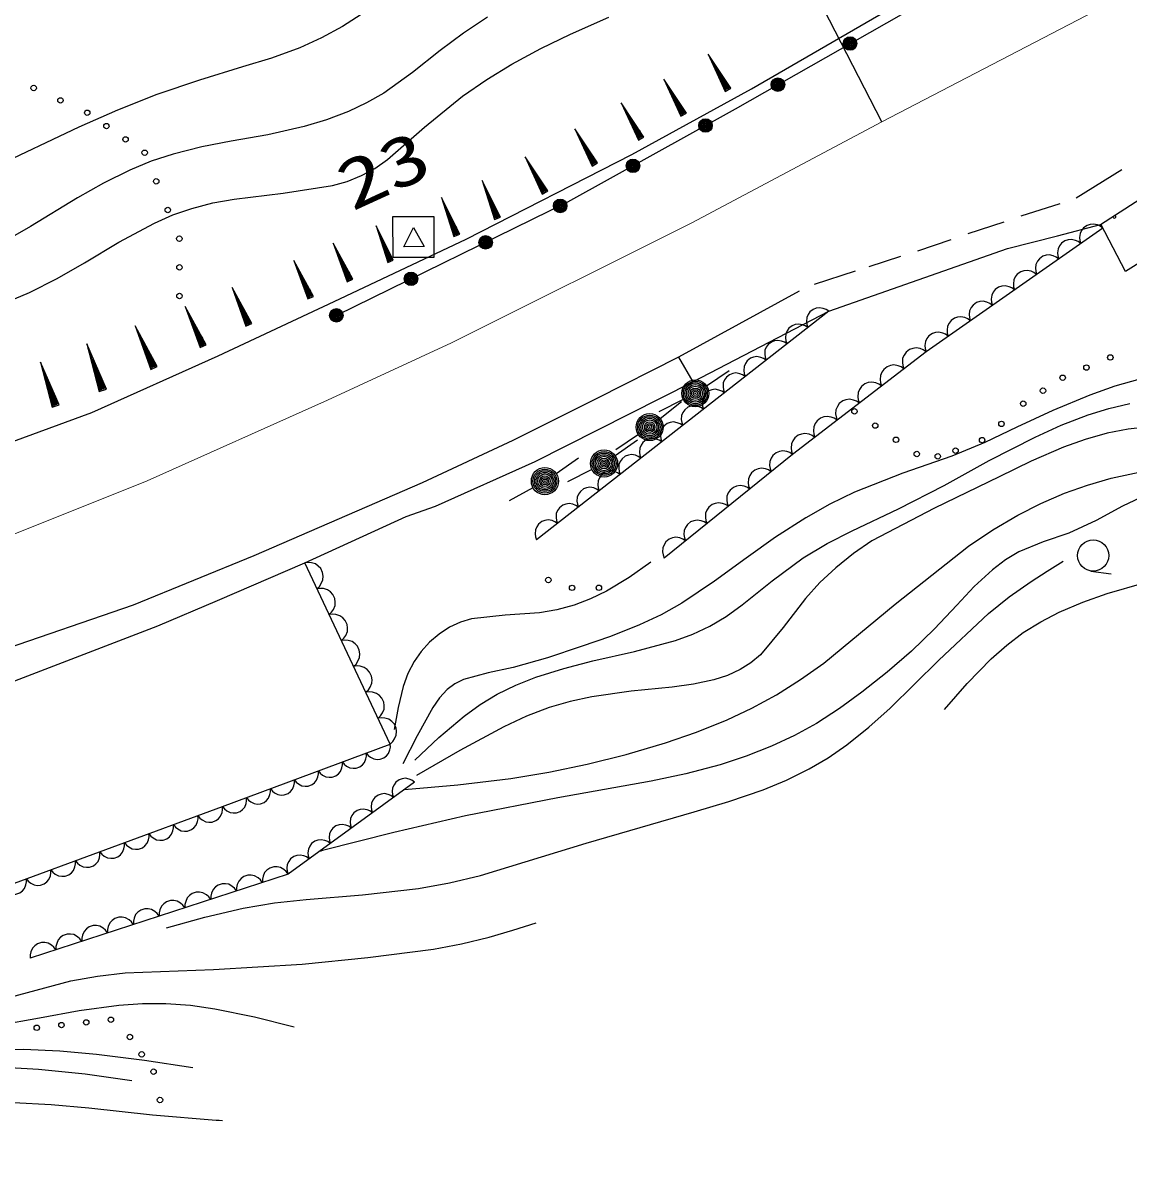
# Model space of a CAD drawing. Units: millimetres, scale not verified. Extents: x 40000 to 680000, y 20000 to 380000.
# Drawn here: x 505524 to 546120, y 262022 to 304498 of the extents above; entities that cross this region are included whole.
import ezdxf
from ezdxf.enums import TextEntityAlignment as Align

# ---------------------------------------------------------------- set-up
doc = ezdxf.new("R2010")
doc.units = ezdxf.units.MM
doc.header["$LTSCALE"] = 1000
doc.linetypes.add('CHAIN', pattern=[18.5, 12, -1.5, 3.5, -1.5])
doc.layers.add('M-BGD', color=7, linetype='Continuous', lineweight=25)
doc.layers.add('M-BMK', color=2, linetype='CHAIN', lineweight=13)
doc.styles.add('ＭＳ ゴシック', font='')
doc.styles.get('ＭＳ ゴシック').set_extended_font_data('MS Gothic')

# ---------------------------------------------------------------- blocks, each defined once
blk = doc.blocks.new('BUHIN86')
at = {"color": 7, "linetype": 'Continuous', "lineweight": 25}
blk.add_lwpolyline([(-465, 170), (-469, 51), (-446, -60), (-393, -196), (-312, -289), (-215, -364), (-71, -417), (51, -422), (174, -404), (302, -335), (388, -264), (465, -170)], dxfattribs=at)
blk = doc.blocks.new('BUHIN87')
at = {"color": 7, "linetype": 'Continuous', "lineweight": 25}
blk.add_lwpolyline([(-492, 155), (-490, 30), (-462, -84), (-400, -223), (-310, -316), (-206, -389), (-54, -437), (73, -436), (200, -412), (330, -334), (417, -255), (492, -155)], dxfattribs=at)
blk = doc.blocks.new('BUHIN88')
at = {"color": 7, "linetype": 'Continuous', "lineweight": 25}
blk.add_lwpolyline([(-485, 141), (-481, 18), (-450, -93), (-387, -227), (-297, -316), (-193, -386), (-43, -429), (82, -426), (205, -399), (331, -319), (414, -241), (485, -141)], dxfattribs=at)
blk = doc.blocks.new('BUHIN89')
at = {"color": 7, "linetype": 'Continuous', "lineweight": 25}
blk.add_lwpolyline([(-465, 142), (-463, 25), (-435, -83), (-376, -213), (-290, -300), (-192, -369), (-48, -413), (72, -411), (192, -387), (314, -312), (395, -238), (465, -142)], dxfattribs=at)
blk = doc.blocks.new('BUHIN90')
at = {"color": 7, "linetype": 'Continuous', "lineweight": 25}
blk.add_lwpolyline([(261, 456), (137, 482), (16, 478), (-135, 447), (-247, 378), (-343, 290), (-424, 149), (-451, 22), (-453, -110), (-404, -256), (-345, -360), (-261, -456)], dxfattribs=at)
blk = doc.blocks.new('BUHIN91')
at = {"color": 7, "linetype": 'Continuous', "lineweight": 25}
blk.add_lwpolyline([(386, -267), (419, -158), (424, -51), (408, 86), (355, 192), (284, 283), (164, 366), (53, 400), (-64, 412), (-198, 379), (-294, 334), (-386, 267)], dxfattribs=at)
blk = doc.blocks.new('BUHIN92')
at = {"color": 7, "linetype": 'Continuous', "lineweight": 25}
blk.add_lwpolyline([(394, -274), (427, -163), (433, -53), (417, 87), (363, 194), (291, 288), (169, 373), (56, 408), (-63, 421), (-200, 388), (-299, 343), (-394, 274)], dxfattribs=at)
blk = doc.blocks.new('BUHIN93')
at = {"color": 7, "linetype": 'Continuous', "lineweight": 25}
blk.add_lwpolyline([(-397, 300), (-437, 186), (-447, 73), (-436, -73), (-385, -187), (-314, -287), (-190, -380), (-74, -421), (49, -439), (192, -410), (297, -367), (397, -300)], dxfattribs=at)
blk = doc.blocks.new('BUHIN94')
at = {"color": 7, "linetype": 'Continuous', "lineweight": 25}
blk.add_lwpolyline([(-452, 156), (-454, 40), (-430, -67), (-376, -197), (-296, -285), (-201, -356), (-61, -404), (57, -407), (176, -387), (298, -318), (380, -247), (452, -156)], dxfattribs=at)
blk = doc.blocks.new('BUHIN239')
at = {"color": 7, "linetype": 'Continuous', "lineweight": 25}
for p, q in [((481, 664), (-401, -554)), ((-202, -221), (454, 684)), ((-147, -261), (509, 644)), ((426, 704), (5, 122)), ((529, 629), (108, 48)), ((204, 456), (399, 724)), ((366, 338), (560, 607))]:
    blk.add_line(p, q, dxfattribs=at)
blk.add_lwpolyline([(392, 766), (-499, -688), (605, 611)], close=True, dxfattribs=at)
blk = doc.blocks.new('BUHIN243')
at = {"color": 7, "linetype": 'Continuous', "lineweight": 25}
for p, q in [((371, 621), (-310, -518)), ((-160, -210), (346, 637)), ((-109, -241), (397, 606)), ((320, 652), (-5, 108)), ((416, 594), (91, 50)), ((144, 416), (294, 667)), ((295, 326), (445, 577))]:
    blk.add_line(p, q, dxfattribs=at)
blk.add_lwpolyline([(285, 703), (-385, -644), (485, 584)], close=True, dxfattribs=at)
blk = doc.blocks.new('BUHIN245')
at = {"color": 7, "linetype": 'Continuous', "lineweight": 25}
for p, q in [((395, 606), (-330, -506)), ((-169, -203), (370, 623)), ((-118, -236), (421, 590)), ((345, 639), (-1, 108)), ((439, 577), (93, 47)), ((160, 410), (320, 655)), ((308, 314), (468, 559))]:
    blk.add_line(p, q, dxfattribs=at)
blk.add_lwpolyline([(312, 692), (-410, -628), (507, 565)], close=True, dxfattribs=at)
blk = doc.blocks.new('BUHIN246')
at = {"color": 7, "linetype": 'Continuous', "lineweight": 25}
for p, q in [((316, 651), (-263, -543)), ((-141, -223), (289, 664)), ((-87, -249), (343, 638)), ((262, 677), (-15, 107)), ((363, 628), (86, 58)), ((107, 427), (235, 691)), ((266, 350), (393, 614))]:
    blk.add_line(p, q, dxfattribs=at)
blk.add_lwpolyline([(222, 726), (-327, -675), (432, 624)], close=True, dxfattribs=at)
blk = doc.blocks.new('BUHIN349')
at = {"color": 7, "linetype": 'Continuous', "lineweight": 25}
blk.add_circle((0, 0), 99.5, dxfattribs=at)
blk = doc.blocks.new('BUHIN350')
at = {"color": 7, "linetype": 'Continuous', "lineweight": 25}
blk.add_circle((0, 0), 99.5, dxfattribs=at)
blk = doc.blocks.new('BUHIN351')
at = {"color": 7, "linetype": 'Continuous', "lineweight": 25}
blk.add_circle((0, 0), 99.5, dxfattribs=at)
blk = doc.blocks.new('BUHIN353')
at = {"color": 7, "linetype": 'Continuous', "lineweight": 25}
blk.add_circle((0, 0), 99.5, dxfattribs=at)
blk = doc.blocks.new('BUHIN357')
at = {"color": 7, "linetype": 'Continuous', "lineweight": 25}
blk.add_circle((0, 0), 99.5, dxfattribs=at)
blk = doc.blocks.new('BUHIN358')
at = {"color": 7, "linetype": 'Continuous', "lineweight": 25}
blk.add_circle((0, 0), 99.5, dxfattribs=at)
blk = doc.blocks.new('BUHIN367')
at = {"color": 7, "linetype": 'Continuous', "lineweight": 25}
blk.add_circle((0, 0), 99.5, dxfattribs=at)
blk = doc.blocks.new('BUHIN368')
at = {"color": 7, "linetype": 'Continuous', "lineweight": 25}
blk.add_circle((0, 0), 99.5, dxfattribs=at)
blk = doc.blocks.new('BUHIN370')
at = {"color": 7, "linetype": 'Continuous', "lineweight": 25}
blk.add_circle((0, 0), 99.5, dxfattribs=at)
blk = doc.blocks.new('BUHIN404')
at = {"color": 7, "linetype": 'Continuous', "lineweight": 25}
blk.add_circle((0, 0), 99.5, dxfattribs=at)
blk = doc.blocks.new('BUHIN405')
at = {"color": 7, "linetype": 'Continuous', "lineweight": 25}
blk.add_circle((0, 0), 99.5, dxfattribs=at)
blk = doc.blocks.new('BUHIN379')
at = {"color": 7, "linetype": 'Continuous', "lineweight": 25}
blk.add_circle((0, 0), 99.5, dxfattribs=at)
blk = doc.blocks.new('BUHIN406')
at = {"color": 7, "linetype": 'Continuous', "lineweight": 25}
blk.add_circle((0, 0), 99.5, dxfattribs=at)
blk = doc.blocks.new('BUHIN553')
at = {"color": 7, "linetype": 'Continuous', "lineweight": 25}
blk.add_line((511, 260), (173, 925), dxfattribs=at)
blk.add_circle((0, 0), 574, dxfattribs=at)
blk = doc.blocks.new('BUHIN554')
at = {"color": 7, "linetype": 'Continuous', "lineweight": 25}
for radius in [498, 440, 382, 322, 265, 195, 135, 77.5, 15]:
    blk.add_circle((0, 0), radius, dxfattribs=at)
blk = doc.blocks.new('BUHIN1265')
at = {"color": 7, "linetype": 'Continuous', "lineweight": 25}
for radius in [249, 220, 191, 161, 132, 97.5, 67.5, 38.8, 7.5]:
    blk.add_circle((0, 0), radius, dxfattribs=at)
blk = doc.blocks.new('BUHIN1266')
at = {"color": 7, "linetype": 'Continuous', "lineweight": 25}
for radius in [249, 220, 191, 161, 132, 97.5, 67.5, 38.8, 7.5]:
    blk.add_circle((0, 0), radius, dxfattribs=at)
blk = doc.blocks.new('BUHIN1267')
at = {"color": 7, "linetype": 'Continuous', "lineweight": 25}
for radius in [249, 220, 191, 161, 132, 97.5, 67.5, 38.8, 7.5]:
    blk.add_circle((0, 0), radius, dxfattribs=at)

msp = doc.modelspace()

# ---------------------------------------------------------------- linework, layer by layer
at = {"layer": 'M-BGD'}
for p, q in [((537053, 300876), (521714, 330718)), ((532260, 302086), (537494, 305106)), ((557807, 302813), (546002, 295381)), ((527875, 299676), (532260, 302086)), ((545076, 297104), (550855, 300844)), ((521784, 296571), (527875, 299676)), ((545863, 299109), (544180, 298074)), ((543587, 297867), (542157, 297414)), ((519003, 295777), (518540, 296926)), ((545166, 296970), (538675, 292433)), ((541534, 297195), (540202, 296767)), ((543502, 296693), (545076, 297104)), ((546002, 295381), (545091, 297113)), ((546002, 295381), (545091, 297113)), ((516946, 294281), (521784, 296571)), ((518633, 296620), (518977, 295766)), ((518685, 296641), (519029, 295787)), ((539584, 296547), (538360, 296119)), ((541663, 296228), (543502, 296693)), ((518957, 295758), (518736, 296307)), ((519055, 295798), (518834, 296346)), ((535102, 293919), (541663, 296228)), ((518826, 296000), (518928, 295747)), ((518979, 296061), (519081, 295808)), ((537737, 295924), (536574, 295545)), ((536067, 295387), (534564, 294899)), ((534019, 294655), (529580, 292233)), ((512122, 292662), (511542, 293954)), ((512682, 292278), (516946, 294281)), ((511662, 293608), (512093, 292649)), ((511720, 293635), (512151, 292675)), ((535102, 293919), (524377, 285526)), ((530113, 291325), (535102, 293919)), ((510315, 291860), (509699, 293232)), ((512071, 292639), (511794, 293256)), ((512181, 292688), (511904, 293305)), ((509826, 292866), (510284, 291846)), ((509888, 292894), (510346, 291874)), ((511910, 292909), (512038, 292624)), ((512082, 292986), (512210, 292701)), ((508440, 291045), (507917, 292550)), ((508046, 290203), (512682, 292278)), ((510261, 291836), (509967, 292491)), ((510377, 291888), (510083, 292543)), ((538675, 292433), (533774, 288660)), ((508018, 292151), (508406, 291033)), ((508086, 292175), (508474, 291057)), ((510090, 292122), (510226, 291820)), ((510272, 292204), (510408, 291902)), ((529580, 292233), (526586, 290709)), ((529580, 292233), (530113, 291325)), ((508380, 291024), (508131, 291743)), ((508508, 291069), (508258, 291787)), ((508427, 291412), (508542, 291080)), ((530619, 291183), (531449, 291739)), ((508227, 291343), (508342, 291011)), ((524320, 288405), (530113, 291325)), ((526586, 290709), (523502, 289167)), ((529757, 290680), (528863, 290230)), ((528917, 289979), (529696, 290605)), ((504918, 289056), (508046, 290203)), ((528112, 289387), (527281, 288830)), ((523502, 289167), (520177, 287617)), ((527259, 288617), (528075, 289196)), ((525092, 287965), (525914, 288533)), ((533774, 288660), (529058, 284852)), ((520660, 286758), (524320, 288405)), ((526405, 288103), (525512, 287654)), ((520177, 287617), (513992, 284942)), ((524243, 287438), (523368, 286954)), ((519582, 286384), (520660, 286758)), ((515860, 284680), (519582, 286384)), ((513992, 284942), (509569, 283125)), ((512660, 283291), (515860, 284680)), ((519003, 278027), (515860, 284680)), ((509569, 283125), (500848, 280136)), ((510474, 282372), (512660, 283291)), ((503663, 279745), (510474, 282372)), ((512844, 275731), (519003, 278027)), ((519893, 276628), (515252, 273247)), ((504742, 272748), (512844, 275731)), ((515252, 273247), (505781, 270165))]:
    msp.add_line(p, q, dxfattribs=at)
for points in [[(551385, 313461), (545229, 309458), (538836, 305433), (531666, 301345), (525511, 297919), (517024, 293768)], [(518656, 305275), (517247, 304378), (516479, 303960), (515686, 303596), (514647, 303216), (513582, 302890), (511998, 302410), (510438, 301873), (508989, 301306), (507563, 300683), (504410, 299188)], [(522574, 304713), (521695, 304131), (520838, 303491), (519814, 302684), (518761, 301932), (518132, 301568), (517464, 301251), (516667, 300948), (515847, 300700), (514513, 300401), (513158, 300160), (512089, 299955), (511033, 299692), (510228, 299426), (509442, 299104), (508473, 298622), (507514, 298079), (505789, 297028), (504035, 296030)], [(504969, 294275), (505756, 294602), (506776, 295122), (507776, 295700), (509043, 296454), (510345, 297158), (511020, 297455), (511721, 297697), (512484, 297895), (513275, 298037), (515074, 298254), (516879, 298532), (517425, 298688), (517943, 298898), (518431, 299166), (518899, 299494), (520254, 300678), (521650, 301818), (522542, 302434), (523464, 302997), (524527, 303571), (525625, 304096), (527032, 304714)], [(546521, 291425), (545599, 291164), (544684, 290841), (543334, 290277), (542012, 289660), (540830, 289103), (539624, 288601), (537822, 287968), (536047, 287280), (535145, 286838), (534260, 286336), (533148, 285621), (532067, 284855), (530906, 284003), (529707, 283199), (528952, 282774), (528157, 282398), (527094, 281975), (526009, 281609), (524778, 281196), (523516, 280837), (522595, 280643), (521697, 280392), (521376, 280234), (521090, 280025), (520810, 279726), (520562, 279371), (519996, 278322), (519465, 277304)], [(519900, 277433), (520787, 278263), (521711, 279046), (522304, 279475), (522927, 279852), (523618, 280189), (524347, 280478), (525381, 280805), (526443, 281077), (527975, 281424), (529475, 281825), (530117, 282061), (530731, 282351), (531339, 282715), (531919, 283134), (533023, 284025), (534161, 284864), (535045, 285386), (535960, 285856), (537663, 286662), (539336, 287520), (540986, 288433), (542676, 289298), (543640, 289737), (544625, 290119), (545381, 290353), (546161, 290531)], [(546873, 289670), (546096, 289584), (545324, 289437), (544518, 289214), (543717, 288928), (542534, 288417), (541353, 287841), (538985, 286682), (536684, 285488), (536007, 285021), (535356, 284499), (534780, 283959), (534242, 283372), (533431, 282304), (532593, 281301), (532241, 281005), (531854, 280759), (531389, 280546), (530882, 280381), (530135, 280222), (529348, 280116), (527843, 279966), (526399, 279762), (525607, 279592), (524832, 279365), (523999, 279044), (523174, 278660), (521555, 277786), (519964, 276870)], [(519524, 276359), (521478, 276528), (523433, 276758), (524830, 276990), (526227, 277283), (527665, 277647), (529103, 278073), (530247, 278467), (531366, 278917), (532282, 279344), (533177, 279829), (534069, 280390), (534926, 281000), (537545, 283160), (540228, 285294), (541124, 285891), (542047, 286434), (542883, 286861), (543752, 287236), (544597, 287537), (545471, 287784), (546499, 288005)], [(546537, 287062), (545885, 286758), (544916, 286239), (543911, 285770), (542977, 285455), (542081, 285088), (541588, 284786), (541116, 284427), (540446, 283807), (539799, 283127), (538983, 282255), (538137, 281437), (537250, 280662), (536318, 279928), (535500, 279332), (534647, 278786), (533842, 278340), (533004, 277945), (532070, 277578), (531114, 277267), (529857, 276934), (528579, 276657), (525152, 276048), (521764, 275385), (519139, 274780), (516515, 274112), (516457, 274097), (516399, 274082)], [(510793, 271282), (512189, 271672), (513597, 272002), (514749, 272191), (515912, 272321), (517980, 272493), (520041, 272724), (521183, 272934), (522312, 273204), (526198, 274391), (530157, 275538), (531439, 275916), (532690, 276348), (533551, 276703), (534382, 277111), (535084, 277524), (535765, 277994), (536578, 278643), (537359, 279345), (539148, 281108), (540968, 282816), (541731, 283426), (542539, 283994), (543118, 284372), (543711, 284747)], [(528575, 284705), (527772, 284144), (526940, 283636), (526358, 283354), (525750, 283126), (525121, 282955), (524476, 282842), (523222, 282762), (521984, 282622), (521578, 282499), (521177, 282313), (520793, 282064), (520442, 281766), (520133, 281427), (519876, 281055), (519652, 280613), (519478, 280136), (519289, 279362), (519149, 278554)], [(539348, 279296), (540184, 280243), (541064, 281149), (541636, 281657), (542244, 282116), (542883, 282515), (543565, 282868), (544424, 283236), (545319, 283553), (546681, 283951), (548049, 284288), (548534, 284400), (549020, 284510)], [(504728, 268651), (507271, 269326), (508260, 269503), (509267, 269622), (512518, 269750), (515765, 269938), (518182, 270186), (520593, 270494), (521623, 270686), (522639, 270937), (523500, 271192), (524357, 271465)], [(515469, 267629), (514016, 267992), (512561, 268294), (511665, 268423), (510767, 268491), (509906, 268488), (509033, 268425), (507584, 268223), (506126, 267960), (503107, 267423)], [(504322, 266809), (505540, 266819), (506875, 266760), (508217, 266639), (509983, 266416), (511758, 266153)], [(509510, 265658), (507796, 265898), (506084, 266077), (505031, 266131), (503981, 266124), (502873, 266046), (501768, 265907), (500063, 265607), (498350, 265243), (494566, 264455), (490823, 263614), (489754, 263291), (488690, 262906), (487049, 262253), (485393, 261658)], [(490117, 261662), (493535, 262964), (494760, 263350), (496004, 263679), (497511, 264002), (499033, 264267), (500959, 264550), (502898, 264775), (504033, 264848), (505168, 264861), (506551, 264794), (507934, 264666), (510272, 264411), (512610, 264217), (512719, 264209), (512838, 264200)]]:
    msp.add_lwpolyline(points, dxfattribs=at)
for points in [[(519105, 295894), (519102, 297394), (520602, 297398), (520605, 295898)], [(519113, 295794), (518489, 297052), (518911, 295713)], [(519498, 296289), (519853, 296995), (520248, 296291)], [(512247, 292687), (511478, 294096), (512021, 292586)], [(510448, 291887), (509631, 293384), (510207, 291779)], [(508582, 291061), (507860, 292716), (508318, 290970)]]:
    msp.add_lwpolyline(points, close=True, dxfattribs=at)
for centre in [(541442, 289782), (539755, 288799), (538332, 288677), (539103, 288590), (524807, 284049), (508745, 267903)]:
    msp.add_circle(centre, 99.5, dxfattribs=at)
msp.add_arc((545593, 297385), 49.7, 150.2131, 95.6192, dxfattribs=at)
at = {"layer": 'M-BMK'}
for p, q in [((537053, 300876), (553068, 309206)), ((530070, 297171), (537053, 300876)), ((521251, 292762), (530070, 297171)), ((516695, 290650), (521251, 292762)), ((510083, 287693), (516695, 290650)), ((503008, 284857), (510083, 287693))]:
    msp.add_line(p, q, dxfattribs=at)

# ---------------------------------------------------------------- block references
at = {"layer": 'M-BGD', "rotation": 235.07012}
for name, p in [('BUHIN1265', (535883, 303749)), ('BUHIN246', (531038, 302704)), ('BUHIN246', (529410, 301790)), ('BUHIN1265', (533234, 302239)), ('BUHIN404', (505911, 302116)), ('BUHIN404', (506895, 301662)), ('BUHIN404', (507878, 301208)), ('BUHIN246', (527847, 300914)), ('BUHIN405', (508581, 300719)), ('BUHIN1266', (530578, 300740)), ('BUHIN405', (509284, 300229)), ('BUHIN246', (526149, 299962)), ('BUHIN405', (509987, 299740)), ('BUHIN246', (524318, 298935)), ('BUHIN1266', (527914, 299257)), ('BUHIN379', (510411, 298688)), ('BUHIN245', (522657, 298022)), ('BUHIN379', (510835, 297637)), ('BUHIN245', (521164, 297403)), ('BUHIN1267', (525242, 297787)), ('BUHIN86', (544761, 296686)), ('BUHIN379', (511259, 296585)), ('BUHIN1267', (522503, 296448)), ('BUHIN86', (543949, 296119)), ('BUHIN243', (517217, 295734)), ('BUHIN86', (543138, 295552)), ('BUHIN406', (511261, 295532)), ('BUHIN243', (515773, 295102)), ('BUHIN1267', (519764, 295108)), ('BUHIN86', (542326, 294985)), ('BUHIN243', (513502, 294108)), ('BUHIN86', (541515, 294418)), ('BUHIN406', (511264, 294479)), ('BUHIN86', (540704, 293851)), ('BUHIN1267', (517024, 293768)), ('BUHIN89', (534719, 293619)), ('BUHIN89', (533953, 293020)), ('BUHIN86', (539892, 293284)), ('BUHIN86', (539081, 292717)), ('BUHIN89', (533187, 292420)), ('BUHIN87', (538267, 292119)), ('BUHIN89', (532421, 291821)), ('BUHIN349', (545438, 292223)), ('BUHIN239', (506437, 291245)), ('BUHIN89', (531655, 291221)), ('BUHIN87', (537450, 291490)), ('BUHIN350', (544564, 291850)), ('BUHIN554', (530203, 290904)), ('BUHIN87', (536633, 290861)), ('BUHIN350', (543691, 291477)), ('BUHIN89', (530889, 290622)), ('BUHIN351', (542966, 291001)), ('BUHIN89', (530123, 290022)), ('BUHIN87', (535816, 290232)), ('BUHIN351', (542240, 290525)), ('BUHIN554', (528527, 289665)), ('BUHIN87', (535000, 289603)), ('BUHIN357', (536045, 290242)), ('BUHIN89', (529357, 289423)), ('BUHIN357', (536807, 289720)), ('BUHIN89', (528590, 288823)), ('BUHIN87', (534183, 288974)), ('BUHIN357', (537570, 289199)), ('BUHIN353', (540732, 289187)), ('BUHIN554', (526852, 288328)), ('BUHIN89', (527824, 288224)), ('BUHIN88', (533381, 288342)), ('BUHIN554', (524680, 287680)), ('BUHIN89', (527058, 287625)), ('BUHIN88', (532595, 287708)), ('BUHIN89', (526292, 287025)), ('BUHIN88', (531809, 287073)), ('BUHIN89', (525526, 286426)), ('BUHIN88', (531023, 286439)), ('BUHIN89', (524760, 285826)), ('BUHIN88', (530237, 285804)), ('BUHIN88', (529451, 285170)), ('BUHIN553', (544809, 284948)), ('BUHIN90', (516085, 284204)), ('BUHIN90', (516534, 283254)), ('BUHIN358', (525677, 283762)), ('BUHIN358', (526661, 283764)), ('BUHIN90', (516983, 282304)), ('BUHIN90', (517432, 281353)), ('BUHIN90', (517881, 280403)), ('BUHIN90', (518330, 279453)), ('BUHIN90', (518779, 278502)), ('BUHIN91', (518563, 277863)), ('BUHIN91', (517683, 277535)), ('BUHIN91', (516803, 277207)), ('BUHIN91', (515043, 276551)), ('BUHIN91', (515923, 276879)), ('BUHIN94', (519507, 276346)), ('BUHIN91', (514163, 276223)), ('BUHIN91', (513284, 275895)), ('BUHIN94', (518733, 275783)), ('BUHIN92', (511493, 275234)), ('BUHIN92', (512393, 275565)), ('BUHIN94', (517960, 275219)), ('BUHIN92', (510593, 274902)), ('BUHIN94', (517186, 274656)), ('BUHIN92', (509693, 274571)), ('BUHIN92', (508793, 274239)), ('BUHIN94', (516413, 274092)), ('BUHIN92', (506993, 273577)), ('BUHIN92', (507893, 273908)), ('BUHIN94', (515639, 273529)), ('BUHIN92', (506092, 273245)), ('BUHIN93', (514779, 273093)), ('BUHIN92', (505192, 272914)), ('BUHIN93', (513832, 272785)), ('BUHIN93', (511937, 272168)), ('BUHIN93', (512884, 272476)), ('BUHIN93', (510990, 271860)), ('BUHIN93', (509096, 271244)), ('BUHIN93', (510043, 271552)), ('BUHIN93', (508149, 270935)), ('BUHIN93', (507201, 270627)), ('BUHIN93', (506254, 270319)), ('BUHIN370', (506024, 267607)), ('BUHIN370', (506931, 267706)), ('BUHIN370', (507838, 267804)), ('BUHIN368', (509442, 267268)), ('BUHIN368', (509877, 266632)), ('BUHIN367', (510313, 265996)), ('BUHIN367', (510548, 264955))]:
    msp.add_blockref(name, p, dxfattribs=at)

# ---------------------------------------------------------------- texts
at = {"layer": 'M-BGD', "style": 'ＭＳ ゴシック', "width": 1.35}
msp.add_text('23', height=1833, rotation=24.6, dxfattribs=at).set_placement((517829, 297073), align=Align.BOTTOM_LEFT)

doc.saveas('drawing.dxf')
